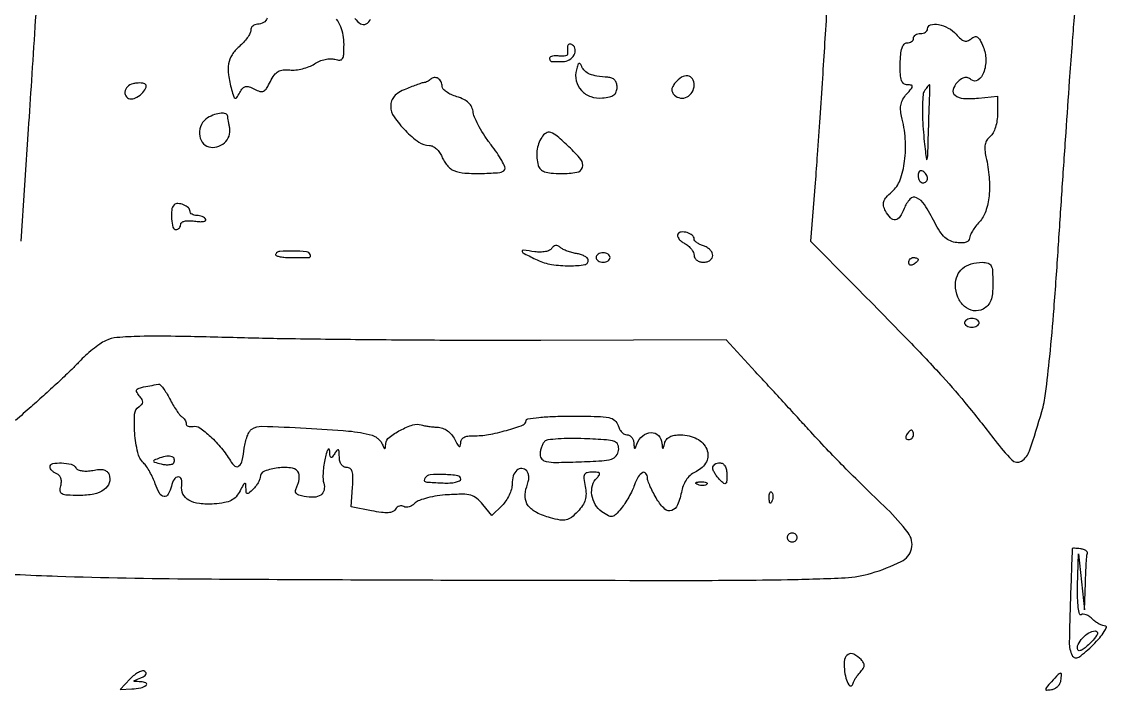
# Model space of a CAD drawing. Extents: x 0 to 5034, y 0 to 2560.
# Drawn here: x 1904 to 2138.8, y 463.6 to 607.5 of the extents above; entities that cross this region are included whole.
import ezdxf

# ---------------------------------------------------------------- set-up
doc = ezdxf.new("R2010")
doc.units = 0

msp = doc.modelspace()

# ---------------------------------------------------------------- linework, layer by layer
for points in [[(1903.797366, 560.5), (1905.392489, 584.5, 0.00034), (1906.078709, 594.932089, 0.000254), (1906.822209, 606.44375, 0.000256), (1907.512122, 617.297806, 0.000583), (1908.01966, 625.5, -0.000803), (1908.486681, 632.99374, -0.000555), (1909.038183, 641.471875, -0.00056), (1909.586415, 649.619097, -0.00115), (1910.037712, 656, 0.001889), (1910.460966, 662.112805, 0.00114), (1910.918687, 669.360259, 0.001142), (1911.340572, 676.562647, 0.002002), (1911.652174, 682.524287), (1912.280632, 695.548573), (1908.390316, 698.493778, -0.014487), (1906.756688, 699.806683, -0.011439), (1905.064853, 701.317166, -0.011604), (1903.557743, 702.792996, -0.027963)], [(2076.447722, 610.54207, 0.001351), (2075.963705, 603, -0.000922), (2075.481617, 595.385792, -0.000683), (2074.92156, 586.96875, -0.00069), (2074.370859, 579.021845, -0.001555), (2073.926383, 573), (2072.964654, 560.5), (2081.872005, 551.5, -0.002048), (2094.104292, 539.038803, -0.008825), (2101.216916, 531.4707, -0.012921), (2106.658622, 525.151079, -0.008981), (2112.487177, 517.75, 0.032635), (2116.066471, 513.622413, 0.350622), (2118.118971, 513.381756, 0.173956), (2119.868651, 515.596637, 0.009991), (2122.506347, 524, 0.04014), (2123.302205, 527.848362, 0.005897), (2124.191747, 535.764636, 0.005831), (2125.108125, 546.098666, 0.00304), (2126.021819, 559, -0.000526), (2126.829778, 571.284345, -0.000497), (2127.678684, 583.8, -0.000494), (2128.452267, 594.879867, -0.001741), (2128.981369, 602, 0.000861), (2129.419201, 607.754919, 0.000713), (2129.866116, 613.884375, 0.00072)], [(1956.495824, 608.321864, -0.192443), (1955.763559, 607.364374, -0.135232), (1954.440983, 607, 0.090411), (1953.89085, 606.899704, 0.095493), (1953.423289, 606.612349, 0.099687), (1953.110442, 606.183809, 0.108391), (1953, 605.680335, -0.123354), (1952.836802, 605.028901, -0.032564), (1952.265625, 604.109792, -0.031006), (1951.456866, 603.116062, -0.027499), (1950.5, 602.186949, 0.072604), (1949.00884, 600.452592, 0.098549), (1948.266403, 598.531161, 0.079164), (1948.232547, 596.157761, 0.032537), (1948.901592, 593, 0.009149), (1949.362326, 591.467994, 0.232108), (1949.656818, 591.162199, 0.348042), (1949.992651, 591.274153, 0.016375), (1950.655272, 592.363663, -0.047257), (1951.292972, 593.279751, -0.160175), (1951.905686, 593.655906, -0.14543), (1952.660268, 593.613683, -0.036683), (1953.796514, 593.108903, 0.047385), (1954.983618, 592.611617, 0.188813), (1955.756455, 592.666762, 0.144528), (1956.411825, 593.255076, 0.024422), (1957.232423, 594.74524, -0.040148), (1958.042349, 596.112533, -0.105968), (1958.874706, 596.87962, -0.112359), (1959.916867, 597.21309, -0.048385), (1961.384297, 597.197254, 0.054052), (1962.637288, 597.197896, 0.03363), (1964.085713, 597.455104, 0.033496), (1965.497425, 597.907231, 0.050825), (1966.64061, 598.500174, -0.046936), (1967.734179, 599.078194, -0.043117), (1968.947638, 599.461888, -0.045712), (1970.111042, 599.61246, -0.086384), (1971.045583, 599.485532, 0.073308), (1972.092545, 599.315523, 0.266121), (1972.660476, 599.629898, 0.124325), (1972.934215, 600.522179, 0.013619), (1972.984027, 602.682612, 0.042404), (1972.807042, 604.667286, 0.055758), (1972.296017, 606.410911, 0.051579), (1971.375235, 608.098138, 0.029952)], [(1975.32433, 608.25, 0.118209), (1976.500621, 607.109984, 0.249694), (1977.733213, 607.05444, 0.199597), (1978.675851, 608.102624, 0.084806)], [(1557.115, 263.193366, 0.000016), (1618.338811, 262.493314, 0.000014), (1679.769463, 261.794626, 0.006046)], [(2033.325134, 261.316347, -0.000063), (2297.5, 260.550923, -0.001268)], [(1893.37333, 489.63424, 0.009236), (1911.569823, 488.708257, 0.006397), (1941.069442, 488.130669, 0.001089), (1997.264956, 487.871972, 0.000472), (2046.501866, 487.799044, 0.004276), (2068.003913, 487.971386, 0.007776), (2080.377516, 488.368967, 0.061945), (2086, 489.342238, 0.03897), (2092.368397, 491.83458, 0.225123), (2094.572365, 494.576833, 0.224868), (2093.844609, 498.020917, 0.038886), (2089.288299, 503.129142, -0.002439), (2084.15593, 508.101736, -0.004566), (2080.060768, 512.182173, -0.005111), (2076.366472, 516.008491, -0.004204), (2072.5, 520.165401, 0.000427), (2070.134843, 522.747053, 0.000208), (2067.111436, 526.038802, 0.000206), (2063.962831, 529.46116, 0.000299), (2061.177228, 532.482825), (2054.854456, 539.3332), (2015.177228, 539.217754, -0.001657), (1998.124786, 539.224634, -0.001311), (1979.688705, 539.341506, -0.001325), (1962.582716, 539.540162, -0.003306), (1950.082192, 539.801154, 0.002211), (1936.851385, 540.106391, 0.0103), (1929.219701, 540.091476, 0.015264), (1924.346289, 539.83256, 0.092353), (1921.916262, 539.165813, 0.037833), (1920.656617, 538.431817, 0.017086), (1919.119523, 537.293586, 0.016803), (1917.571176, 535.975687, 0.022025), (1916.254517, 534.665813, -0.014641), (1914.654698, 533.026541, -0.00394), (1912.020313, 530.520583, -0.003987), (1908.981987, 527.72077, -0.004118), (1905.931676, 525, 0.003363), (1902.621814, 522.056682, 0.002106)], [(2111, 364.633276, 0.000042), (2015.158689, 365.123298, 0.000766)]]:
    msp.add_lwpolyline(points, format="xyb")
for points in [[(2104.117291, 604.864763, 0.028898), (2105.110719, 603.844821, 0.111946), (2105.872915, 603.410617, 0.164108), (2106.58041, 603.432171, 0.084437), (2107.356559, 603.880954, -0.089683), (2108.105583, 604.303709, -0.234077), (2108.70259, 604.228738, -0.127086), (2109.256604, 603.613618, -0.021919), (2109.925312, 602.180312, -0.094509), (2110.496709, 599.421651, -0.090834), (2110.026536, 596.604804, -0.157398), (2108.815066, 595.039953, -0.334859), (2107.370925, 595.107123, 0.080905), (2106.657282, 595.526472, 0.140809), (2105.978503, 595.587747, 0.110467), (2105.255915, 595.273866, 0.038911), (2104.392165, 594.535022, 0.129358), (2103.484282, 592.978785, 0.309558), (2103.895951, 591.775269, 0.146681), (2105.73595, 591.1046, 0.038349), (2108.913303, 591.163123), (2113, 591.552852), (2113, 587.898871, -0.036508), (2112.887325, 586.357765, -0.040724), (2112.551537, 584.906461, -0.044935), (2112.04484, 583.703257, -0.097729), (2111.414844, 582.929327, 0.078717), (2110.722742, 582.141748, 0.091013), (2110.350509, 581.216053, 0.073045), (2110.286808, 580.058376, 0.033199), (2110.524863, 578.556882, -0.03438), (2111.206124, 574.193397, -0.046654), (2111.177848, 570.208057, -0.054552), (2110.47701, 566.909118, -0.109399), (2109.122884, 564.630804, 0.025141), (2108.31035, 563.673766, 0.027485), (2107.623597, 562.66712, 0.028414), (2107.137643, 561.749264, 0.107944), (2107, 561.119126, -0.193233), (2106.803089, 560.628635, -0.119218), (2106.272447, 560.28854, -0.076569), (2105.418042, 560.133237, -0.035837), (2104.292049, 560.183578, -0.074359), (2102.903389, 560.560088, -0.081278), (2101.732281, 561.319704, -0.063387), (2100.657175, 562.579204, -0.026995), (2099.542049, 564.5, 0.023224), (2097.351142, 568.340186, 0.144987), (2095.665132, 569.81276, 0.326225), (2094.244543, 569.523726, 0.094297), (2093, 567.5, -0.053201), (2092.101975, 565.730467, -0.220002), (2091.112494, 565.107677, -0.243489), (2090.072815, 565.486038, -0.063258), (2089.008758, 566.983636, -0.063387), (2088.58446, 568.094699, -0.140926), (2088.621993, 568.991672, -0.106253), (2089.154868, 569.893809, -0.027468), (2090.373574, 571.077023, 0.12782), (2092.114975, 573.617867, 0.054702), (2093.089905, 577.649259, 0.049019), (2093.233461, 582.428967, 0.045105), (2092.459342, 587.285041, -0.044339), (2092.23349, 588.688021, -0.073389), (2092.32382, 589.881789, -0.07638), (2092.749729, 590.965378, -0.052196), (2093.531712, 592.035041, 0.009267), (2094.550085, 593.203132, 0.155578), (2094.742633, 593.671803, 0.391012), (2094.53918, 593.931616, 0.04027), (2093.691486, 594, -0.161465), (2092.917184, 594.256738, -0.151926), (2092.426584, 594.931141, -0.071741), (2092.187101, 596.216978, -0.015244), (2092.163321, 598.5, -0.018421), (2092.279849, 600.545451, -0.055228), (2092.563159, 601.914287, -0.097753), (2093.010181, 602.714732, -0.220102), (2093.626823, 603, 0.071145), (2094.151597, 603.07505, 0.086547), (2094.596629, 603.29375, 0.100304), (2094.894155, 603.61866, 0.136206), (2095, 604, -0.148195), (2095.115568, 604.381354, -0.098894), (2095.440625, 604.70625, -0.082425), (2095.926543, 604.925306, -0.064853), (2096.5, 605, 0.064853), (2097.073457, 605.074694, 0.082425), (2097.559375, 605.29375, 0.098894), (2097.884432, 605.618646, 0.148195), (2098, 606, -0.338718), (2098.659078, 606.86128, -0.112453), (2100.352436, 606.929856, -0.077502), (2102.463608, 606.187364, -0.091118)], [(2020.881579, 602.309017, 0.024983), (2020.846281, 601.940102, 0.014774), (2020.839254, 601.497767, 0.014764), (2020.858398, 601.054721, 0.024461), (2020.903786, 600.68338, -0.265874), (2020.799882, 600.398016, -0.109438), (2020.422431, 600.199649, -0.068552), (2019.815288, 600.120905, -0.037745), (2019.067655, 600.18338, 0.035668), (2018.307069, 600.250114, 0.056893), (2017.658218, 600.18668, 0.078232), (2017.208554, 600.013687, 0.251847), (2017.045448, 599.75, 0.065079), (2017.065395, 599.463257, 0.086576), (2017.160225, 599.220312, 0.105889), (2017.31298, 599.058256, 0.152144), (2017.5, 599), (2018.409197, 599), (2019.893011, 599, 0.135963), (2021.254887, 599.377306, 0.125892), (2022.275927, 600.409863, 0.161457), (2022.532144, 601.616863, 0.230518), (2021.956326, 602.526992, 0.068172), (2021.581716, 602.693134, 0.120936), (2021.246135, 602.706767, 0.160372), (2021.003782, 602.568604, 0.148395)], [(2022.778541, 597.261141, 0.121974), (2022.747488, 594.877949, 0.128893), (2023.839554, 592.81113, 0.124071), (2025.845904, 591.492471, 0.108257), (2028.346064, 591.193806, 0.03149), (2029.88335, 591.44148, 0.102525), (2030.817484, 591.866542, 0.145475), (2031.322799, 592.530556, 0.090642), (2031.5, 593.5, 0.07638), (2031.367796, 594.360391, 0.112583), (2030.983451, 595.017644, 0.112428), (2030.351687, 595.443863, 0.076019), (2029.5, 595.632391, -0.021189), (2027.171493, 595.885962, -0.060611), (2025.605569, 596.322579, -0.090615), (2024.570571, 596.991439, -0.108875), (2023.918004, 597.946448, 0.049626), (2023.610815, 598.534045, 0.402717), (2023.341474, 598.59547, 0.178426), (2023.078148, 598.267287, 0.01682)], [(1927.75, 594.25074, 0.144558), (1926.583464, 593.597587, 0.166302), (1926.037986, 592.449849, 0.220199), (1926.37359, 591.435109, 0.207376), (1927.377555, 591, 0.138547), (1928.62598, 591.352701, 0.071543), (1929.883749, 592.398258, 0.095713), (1930.570483, 593.534646, 0.378158), (1930.298558, 594.235036, 0.088378), (1929.872679, 594.367286, 0.029667), (1929.220514, 594.41005, 0.028446), (1928.478588, 594.372391, 0.028933)], [(1991.556147, 595.222814, -0.039973), (1991.230375, 594.945345, -0.034859), (1990.849826, 594.708928, -0.036451), (1990.473704, 594.543956, -0.080956), (1990.166667, 594.488429, 0.073463), (1989.750765, 594.419596, 0.006526), (1988.741146, 594.080831, 0.008409), (1987.543364, 593.638708, 0.006458), (1986.25, 593.117109, 0.034843), (1984.733602, 592.354612, 0.07837), (1983.745035, 591.535398, 0.098459), (1983.191988, 590.583004, 0.082641), (1983, 589.429365, 0.152776), (1983.716423, 587.139405, 0.042526), (1986.142089, 584.20886, 0.042438), (1989.022665, 581.735153, 0.156797), (1991.274751, 581.004627, -0.115485), (1992.020235, 580.828063, -0.065703), (1992.792146, 580.307047, -0.060123), (1993.472278, 579.54052, -0.060656), (1993.948147, 578.636385, 0.046223), (1994.41445, 577.684952, 0.039463), (1995.069967, 576.780143, 0.041291), (1995.804752, 576.04974, 0.08356), (1996.505183, 575.636385, 0.074875), (1998.892841, 575.110133, 0.022135), (2002.646096, 575.023034, 0.015476), (2006.357366, 575.216238, 0.237907), (2007.417334, 575.866244, 0.248519), (2007.454672, 576.427686, 0.020637), (2006.781541, 577.779412, 0.023741), (2005.784779, 579.402368, 0.015906), (2004.501136, 581.162727, -0.019531), (2003.153735, 583.038932, -0.019603), (2001.958609, 585.012303, -0.019861), (2001.054872, 586.810862, -0.070475), (2000.692605, 588.046482, 0.073176), (2000.34053, 589.223864, 0.091565), (1999.679802, 590.150779, 0.078657), (1998.645358, 590.876704, 0.040419), (1997.167821, 591.456797, -0.033493), (1995.955083, 591.913668, -0.044491), (1994.930547, 592.495076, -0.051652), (1994.215561, 593.107521, -0.192134), (1994, 593.64778, 0.112328), (1993.770373, 594.657009, 0.138594), (1993.134489, 595.377834, 0.168223), (1992.311904, 595.578406, 0.17455)], [(2043.964826, 594.457618, 0.044577), (2043.427231, 593.677906, 0.111109), (2043.228248, 593.018864, 0.134644), (2043.347276, 592.418628, 0.080664), (2043.775164, 591.824836, 0.160906), (2045.050983, 591.182658, 0.155437), (2046.478616, 591.414752, 0.143498), (2047.589471, 592.459246, 0.133567), (2048, 593.968615, 0.13713), (2047.624881, 595.310647, 0.230212), (2046.661659, 595.932314, 0.170456), (2045.318183, 595.636019, 0.081011)], [(2097.372445, 592.75, 0.129673), (2097.060391, 591.898948, 0.014328), (2096.924721, 589.810938, 0.016707), (2096.917563, 587.272072, 0.012786), (2097.073413, 584.5, 0.003516), (2097.309312, 581.849422, 0.006526), (2097.543861, 579.703125, 0.003578), (2097.762914, 578.015222, 0.754711), (2097.86972, 578, 0.096709), (2098.049814, 578.781379, 0.000575), (2098.291393, 586.198491, 0.000221), (2098.528125, 593.840481, 0.424195), (2098.372445, 594.000438, 0.222093), (2098.296402, 593.96459, 0.004653), (2098.026078, 593.632941, 0.009907), (2097.716051, 593.229122, 0.006398)], [(1943.75, 586.919901, 0.146754), (1942.434273, 585.513091, 0.12656), (1942.013532, 583.526896, 0.137715), (1942.610314, 581.706207, 0.18315), (1944.017591, 580.705651, 0.13016), (1945.76082, 580.711033, 0.118391), (1947.344488, 581.571344, 0.120399), (1948.346528, 583.042868, 0.1376), (1948.49021, 584.735128, -0.003242), (1948.355512, 585.465821, -0.003193), (1948.229596, 586.201881, -0.003138), (1948.12744, 586.848186, -0.012207), (1948.076511, 587.25, 0.286977), (1947.653901, 587.793857, 0.107262), (1946.654359, 587.932227, 0.068996), (1945.257434, 587.62875, 0.043958)], [(2015.337137, 582.75, 0.055572), (2014.675363, 581.370758, 0.053574), (2014.323352, 579.862527, 0.052957), (2014.297637, 578.297356, 0.051842), (2014.600006, 576.75, 0.125289), (2015.102704, 575.922389, 0.108323), (2015.965969, 575.38133, 0.066184), (2017.341534, 575.085431, 0.019929), (2019.484054, 575, 0.040243), (2022.891372, 575.274683, 0.287841), (2024.077168, 576.317676, 0.248406), (2023.742082, 577.986962, 0.032412), (2021.186947, 580.730477, 0.012581), (2018.665853, 582.991077, 0.093621), (2017.274314, 583.786188, 0.225586), (2016.263388, 583.673177, 0.114833)], [(2096, 574.559017, 0.062283), (2096.074545, 573.962904, 0.080552), (2096.29375, 573.457961, 0.097988), (2096.618621, 573.120018, 0.153634), (2097, 573, 0.092995), (2097.381732, 573.071618, 0.096318), (2097.70625, 573.276414, 0.099231), (2097.923444, 573.581949, 0.105429), (2098, 573.940983, 0.089642), (2097.926698, 574.346558, 0.053229), (2097.70625, 574.7871, 0.051032), (2097.382515, 575.193797, 0.06081), (2097, 575.5, 0.139169), (2096.620352, 575.607943, 0.191142), (2096.29375, 575.478525, 0.138808), (2096.073267, 575.110654, 0.066118)], [(1936.597766, 568.264432, 0.168169), (1936.064633, 567.166871, 0.048842), (1936.023894, 565.25898, 0.049961), (1936.336595, 563.501638, 0.335518), (1937, 563, 0.110572), (1937.381492, 563.085409, 0.099969), (1937.70625, 563.32709, 0.094861), (1937.924078, 563.688356, 0.088589), (1938, 564.113499, -0.242692), (1938.214722, 564.52982, -0.098157), (1938.814579, 564.799682, -0.062585), (1939.750931, 564.895576, -0.030704), (1940.947187, 564.794443, 0.023425), (1942.044003, 564.685627, 0.052318), (1942.879941, 564.729549, 0.110488), (1943.329945, 564.907784, 0.401493), (1943.38817, 565.180944, 0.103478), (1943.089935, 565.494855, 0.051698), (1942.607375, 565.759402, 0.048187), (1942.02973, 565.939272, 0.051437), (1941.440983, 566, -0.060079), (1940.889926, 566.066453, -0.078855), (1940.423289, 566.262322, -0.097032), (1940.110813, 566.552406, -0.15858), (1940, 566.893011, 0.218907), (1939.6448, 567.665438, 0.081579), (1938.599301, 568.300655, 0.081237), (1937.401339, 568.569868, 0.214275)], [(2044.504017, 562.006499, 0.210497), (2044.44424, 561.578095, 0.089968), (2044.704221, 561.047705, 0.066746), (2045.236641, 560.496979, 0.044431), (2045.971992, 560.01499, -0.051327), (2046.74771, 559.491142, -0.050653), (2047.404273, 558.818166, -0.055189), (2047.853089, 558.104781, -0.113307), (2048, 557.464816, 0.135454), (2048.154156, 556.906222, 0.100362), (2048.5875, 556.43029, 0.086803), (2049.235698, 556.109969, 0.071572), (2050, 556, 0.069923), (2050.764376, 556.107421, 0.085796), (2051.4125, 556.42083, 0.100111), (2051.845831, 556.886303, 0.138398), (2052, 557.432612, 0.122947), (2051.851427, 558.027698, 0.069989), (2051.4125, 558.63086, 0.063046), (2050.764714, 559.150468, 0.06077), (2050, 559.5, -0.035156), (2049.234423, 559.803665, -0.045735), (2048.5875, 560.190837, -0.053153), (2048.13757, 560.599124, -0.183953), (2048, 560.960399, 0.231196), (2047.607713, 561.763435, 0.093075), (2046.49379, 562.338217, 0.093857), (2045.254513, 562.467048, 0.237743)], [(2017.470606, 558.95244, -0.152927), (2016.996999, 558.542289, -0.05299), (2016.124506, 558.268246, -0.046652), (2015.036465, 558.153341, -0.039448), (2013.881578, 558.230688, 0.00713), (2011.403934, 558.558312, 0.538484), (2011.185828, 558.299415, 0.209123), (2011.56071, 557.854459, 0.003824), (2014.399698, 556.480572, 0.070375), (2017.469566, 555.522378, 0.040976), (2021.32283, 555.212985, 0.041377), (2024.601895, 555.490696, 0.426028), (2025.289611, 556.5, 0.164307), (2025.048628, 556.908413, 0.054601), (2024.46845, 557.307834, 0.047421), (2023.681347, 557.63975, 0.038617), (2022.789611, 557.845818, -0.028736), (2021.827864, 558.048156, -0.023784), (2020.831538, 558.36992, -0.024432), (2019.944663, 558.75411, -0.057451), (2019.339028, 559.144376, 0.067897), (2018.79612, 559.478443, 0.13033), (2018.294686, 559.557734, 0.142282), (2017.849601, 559.377358, 0.087603)], [(1958.344719, 557.75, 0.434089), (1958.423151, 557.462422, 0.062029), (1959.063361, 557.220312, 0.039501), (1960.107715, 557.053179, 0.019935), (1961.440983, 557), (1964.101414, 557), (1965.5, 557, 0.151684), (1965.669835, 557.052736, 0.152138), (1965.779688, 557.192341, 0.115277), (1965.808521, 557.404326, 0.067696), (1965.75, 557.654779, 0.286006), (1964.978673, 558.239847, 0.019737), (1962.125934, 558.389256, 0.020582), (1959.268414, 558.308364, 0.241674)], [(2027, 557, 0.148195), (2027.115568, 556.618646, 0.098894), (2027.440625, 556.29375, 0.082425), (2027.926543, 556.074694, 0.064853), (2028.5, 556, 0.064853), (2029.073457, 556.074694, 0.082425), (2029.559375, 556.29375, 0.098894), (2029.884432, 556.618646, 0.148195), (2030, 557, 0.148195), (2029.884432, 557.381354, 0.098894), (2029.559375, 557.70625, 0.082425), (2029.073457, 557.925306, 0.064853), (2028.5, 558, 0.064853), (2027.926543, 557.925306, 0.082425), (2027.440625, 557.70625, 0.098894), (2027.115568, 557.381354, 0.148195)], [(2096, 556.559017, -0.151918), (2095.934461, 556.34829, -0.038439), (2095.70625, 556.066025, -0.035638), (2095.382774, 555.768994, -0.029505), (2095, 555.5, -0.082592), (2094.6179, 555.343488, -0.161196), (2094.29375, 555.3746, -0.182303), (2094.078288, 555.586039, -0.108972), (2094, 555.940983, -0.093332), (2094.076123, 556.345238, -0.09642), (2094.29375, 556.688914, -0.099167), (2094.618444, 556.918938, -0.105053), (2095, 557, -0.042167), (2095.382849, 556.967655, -0.061769), (2095.70625, 556.870461, -0.081139), (2095.92554, 556.727648, -0.210953)], [(2112, 551.535184, -0.021049), (2111.903413, 549.241926, -0.068391), (2111.570929, 547.760347, -0.099283), (2110.936868, 546.738227, -0.081742), (2109.916813, 545.95548, -0.162146), (2107.883634, 545.606674, -0.142098), (2105.920583, 546.516245, -0.118782), (2104.50086, 548.512754, -0.095711), (2104, 551.105297, -0.097176), (2104.394666, 553.116801, -0.120874), (2105.511164, 554.654337, -0.107494), (2107.329328, 555.619413, -0.065167), (2109.75, 555.969591, -0.075956), (2110.969245, 555.800126, -0.20571), (2111.625718, 555.25223, -0.104533), (2111.931928, 554.106862, -0.013233)], [(2109, 543, -0.148195), (2108.884432, 542.618646, -0.098894), (2108.559375, 542.29375, -0.082425), (2108.073457, 542.074694, -0.064853), (2107.5, 542, -0.064853), (2106.926543, 542.074694, -0.082425), (2106.440625, 542.29375, -0.098894), (2106.115568, 542.618646, -0.148195), (2106, 543, -0.148195), (2106.115568, 543.381354, -0.098894), (2106.440625, 543.70625, -0.082425), (2106.926543, 543.925306, -0.064853), (2107.5, 544, -0.064853), (2108.073457, 543.925306, -0.082425), (2108.559375, 543.70625, -0.098894), (2108.884432, 543.381354, -0.148195)], [(1935.613852, 526.75, 0.014048), (1936.320764, 525.460889, 0.016212), (1937.06776, 524.27497, 0.015407), (1937.759355, 523.317082, 0.085336), (1938.224943, 522.888197, -0.060071), (1938.585281, 522.588287, -0.050939), (1938.887143, 522.195203, -0.053277), (1939.089297, 521.773091, -0.090876), (1939.150987, 521.388197, 0.186966), (1939.26425, 521.07533, 0.12226), (1939.582393, 520.852745, 0.087931), (1940.06856, 520.758358, 0.054977), (1940.647453, 520.812639, -0.208875), (1942.069965, 520.511683, -0.031606), (1944.378212, 518.631647, -0.033995), (1946.74444, 516.122679, -0.038959), (1948.632716, 513.42261, 0.093303), (1949.624871, 512.287904, 0.366479), (1950.484217, 512.319114, 0.153918), (1951.181374, 513.518587, 0.026293), (1951.629413, 516.152615, -0.031947), (1951.865417, 517.451154, -0.034105), (1952.261591, 518.680144, -0.036333), (1952.747119, 519.678483, -0.114861), (1953.252917, 520.217073, -0.156277), (1955.406108, 520.831618, -0.004686), (1964.859771, 520.440034, -0.009132), (1973.939758, 519.812206, -0.044718), (1979, 518.908768, -0.068789), (1979.624122, 518.642379, -0.044642), (1980.259041, 518.179451, -0.044252), (1980.809208, 517.604214, -0.062384), (1981.179715, 517, 0.007968), (1981.579843, 516.153154, 0.332327), (1981.749015, 516.066842, 0.343882), (1981.874612, 516.204823, 0.008223), (1981.929715, 517.12868, -0.224593), (1982.626042, 518.450084, -0.039763), (1985.056148, 519.988836, -0.040957), (1987.749196, 521.137369, -0.167699), (1989.5, 521.118023, 0.040244), (1990.044563, 520.971459, 0.010719), (1990.93227, 520.827265, 0.010797), (1991.951977, 520.706381, 0.010938), (1992.971557, 520.630253, -0.072202), (1994.090492, 520.407151, -0.068245), (1995.123516, 519.872966, -0.065302), (1996.012174, 519.055104, -0.057167), (1996.706815, 518, 0.012994), (1997.299228, 516.899984, 0.121142), (1997.668159, 516.51268, 0.498632), (1997.89746, 516.598081, 0.070217), (1997.985258, 517.183117, -0.113562), (1998.165279, 517.935296, -0.145684), (1998.648239, 518.453301, -0.101368), (1999.489281, 518.740455, -0.037146), (2000.75, 518.806972, 0.049581), (2003.924058, 519.053563, 0.025782), (2007.797174, 519.952942, 0.017485), (2011.349755, 521.109317, 0.315137), (2012, 522.038544, -0.373199), (2012.341984, 522.432908, -0.010537), (2014.744555, 522.724945, -0.016127), (2017.819293, 522.93322, -0.008846), (2021.59362, 523, -0.004688), (2027.314201, 522.946359, -0.044135), (2029.75523, 522.684253, -0.124609), (2031.018374, 522.08477, -0.157267), (2031.710251, 521, 0.060903), (2032.013407, 520.235306, 0.065681), (2032.485993, 519.5875, 0.073972), (2033.048695, 519.149263, 0.129214), (2033.616631, 519, -0.123734), (2034.150451, 518.865842, -0.095863), (2034.616826, 518.485937, -0.086333), (2034.944573, 517.918581, -0.07678), (2035.078947, 517.25, 0.007783), (2035.135587, 516.317253, 0.289553), (2035.256944, 516.154225, 0.403256), (2035.413657, 516.220374, 0.010258), (2035.728891, 517, -0.124971), (2036.985088, 518.788258, -0.172486), (2038.800436, 519.488506, -0.213487), (2040.374554, 518.833867, -0.173081), (2041.116001, 517.143011, 0.004701), (2041.193078, 516.180253, 0.44238), (2041.292828, 516.104656, 0.286644), (2041.410431, 516.212645, 0.003515), (2041.689326, 517.25, -0.110618), (2042.083573, 518.014825, -0.101777), (2042.776849, 518.56594, -0.078322), (2043.793171, 518.894265, -0.039056), (2045.144753, 519, -0.119361), (2048.599893, 518.16326, -0.175043), (2050.708654, 515.895236, -0.221831), (2050.617325, 513.22116, -0.169737), (2048.477211, 511.17157, 0.064654), (2047.381987, 510.490012, 0.059795), (2046.464201, 509.535078, 0.058012), (2045.77583, 508.360818, 0.054286), (2045.356696, 507.033482, -0.044042), (2044.460144, 503.978107, -0.217966), (2043.203221, 502.763867, -0.282319), (2041.717868, 503.082646, -0.065487), (2040.043456, 505.160519, -0.015078), (2039.263756, 506.530714, -0.017246), (2038.604447, 507.886215, -0.01658), (2038.126485, 509.065527, -0.087449), (2038.003738, 509.75, 0.157396), (2037.680471, 510.741329, 0.375984), (2036.982901, 510.900309, 0.136874), (2036.032307, 509.983616, 0.048189), (2035.226318, 508.25, -0.027645), (2034.719516, 507.031517, -0.016418), (2033.98992, 505.637825, -0.016406), (2033.1685, 504.291752, -0.02707), (2032.378493, 503.219192, -0.022022), (2031.193289, 501.90281, -0.158143), (2030.444807, 501.513081, -0.170314), (2029.639124, 501.652222, -0.026517), (2028.25, 502.525896, -0.103901), (2026.81032, 504.073488, -0.10005), (2026.090541, 506.09033, -0.105299), (2026.22717, 508.14286, -0.127968), (2027.2, 509.8, 0.043006), (2027.708764, 510.404713, 0.335778), (2027.696875, 510.75, 0.204543), (2027.306015, 510.955957, 0.020363), (2026.225, 511, 0.052343), (2025.069467, 510.8787, 0.22527), (2024.534641, 510.470158, 0.148965), (2024.388546, 509.665366, 0.020307), (2024.658656, 507.956721, -0.043403), (2024.835874, 506.361577, -0.078315), (2024.662656, 505.061097, -0.076609), (2024.093832, 503.857983, -0.039927), (2023.055374, 502.558943, -0.034161), (2021.69457, 501.295504, -0.113831), (2020.60525, 500.76482, -0.100764), (2019.318316, 500.731615, -0.023591), (2017.203541, 501.209468, -0.04756), (2014.247741, 502.337082, -0.116058), (2012.462313, 503.81241, -0.151309), (2011.791184, 505.657899, -0.103308), (2012.143555, 507.877579, 0.035699), (2012.469755, 508.962955, 0.056624), (2012.573747, 509.926966, 0.070482), (2012.457544, 510.715022, 0.125215), (2012.124293, 511.275707, 0.175109), (2011.061416, 511.774395, 0.210226), (2010.022487, 511.427305, 0.136922), (2009.258534, 510.213643, 0.072539), (2009, 508.440983, -0.071033), (2008.844136, 507.349397, -0.038852), (2008.3653, 506.082339, -0.037796), (2007.666324, 504.845951, -0.048864), (2006.83932, 503.83932), (2004.67864, 501.67864), (2002.725781, 504.08932, 0.052443), (2001.439412, 505.375037, 0.103663), (2000.160411, 506.030797, 0.068991), (1998.394237, 506.260651, 0.013795), (1995.211247, 506.146214, 0.021507), (1992.979004, 505.907502, 0.024452), (1990.870475, 505.483515, 0.024673), (1989.136133, 504.953349, 0.110293), (1988.244166, 504.387023, -0.056028), (1987.629989, 503.896971, -0.064124), (1986.948688, 503.581664, -0.074123), (1986.30647, 503.479736, -0.141687), (1985.807577, 503.618924, 0.117002), (1985.356578, 503.768696, 0.100547), (1984.858867, 503.712347, 0.092904), (1984.390609, 503.45749, 0.083572), (1984.02597, 503.04202, -0.158631), (1983.422728, 502.531248, -0.08118), (1982.445861, 502.306703, -0.049634), (1980.998775, 502.35774, -0.016163), (1978.887773, 502.713075), (1974.5, 503.59834), (1974.817481, 507.79917, 0.015665), (1974.911608, 509.932001, 0.075642), (1974.744868, 511.130638, 0.163349), (1974.303016, 511.758737, 0.159816), (1973.567481, 512, -0.124483), (1972.92739, 512.161869, -0.116109), (1972.421706, 512.611298, -0.094284), (1972.09778, 513.326959, -0.057618), (1971.984687, 514.25, 0.011293), (1971.949578, 515.444209, 0.220444), (1971.781653, 515.762149, 0.409657), (1971.520491, 515.728886, 0.023197), (1971, 515, -0.018292), (1970.456957, 514.223546, -0.352333), (1970.19038, 514.1565, -0.263234), (1970.004903, 514.41363, -0.012836), (1969.912951, 515.5, 0.129475), (1969.783334, 515.896052, 0.544144), (1969.580785, 515.896117, 0.07063), (1969.283046, 515.252721, 0.013321), (1968.942072, 514, 0.02422), (1968.656863, 512.522424, 0.022061), (1968.504753, 510.977389, 0.022664), (1968.492634, 509.584406, 0.063811), (1968.651445, 508.625154, -0.125353), (1968.713721, 507.14724, -0.193449), (1968.01194, 506.097907, -0.139694), (1966.5507, 505.611138, -0.058279), (1964.460036, 505.762889, -0.03366), (1963.29808, 506.067243, -0.152405), (1962.737112, 506.472789, -0.211122), (1962.606453, 507.040462, -0.07112), (1962.889554, 507.861859, 0.046239), (1963.178016, 508.58095, 0.038565), (1963.351278, 509.385984, 0.040166), (1963.393216, 510.15318, 0.07982), (1963.281539, 510.75, 0.27704), (1961.925514, 511.860062, 0.064365), (1958.854964, 511.911998, 0.066046), (1955.927919, 511.184704, 0.308064), (1955, 509.821583, -0.104986), (1954.899789, 509.349587, -0.032098), (1954.559375, 508.699822, -0.030558), (1954.074069, 508.002276, -0.029119), (1953.5, 507.357143, -0.012521), (1952.606639, 506.507438, -0.240591), (1952.247543, 506.410714, -0.329842), (1952.034262, 506.651699, -0.019799), (1951.985258, 507.678571, 0.034412), (1951.92297, 508.487076, 0.518934), (1951.709928, 508.594692, 0.146012), (1951.376844, 508.265458, 0.008707), (1950.711871, 507, -0.06256), (1949.867598, 505.742778, -0.096876), (1948.838795, 504.942136, -0.074472), (1947.386687, 504.461721, -0.02466), (1945.152708, 504.188891, -0.045629), (1942.009403, 504.248551, -0.101315), (1939.739957, 504.980806, -0.151211), (1938.483039, 506.312299, -0.154817), (1938.213077, 508.10764, 0.102364), (1938.149779, 509.480565, 0.356357), (1937.485643, 509.970982, 0.247075), (1936.599646, 509.448229, 0.080543), (1936, 508, -0.066789), (1935.331922, 506.252733, -0.313655), (1934.421891, 505.796933, -0.233832), (1933.435168, 506.476263, -0.046134), (1932.540538, 508.5, 0.026015), (1932.043605, 509.758551, 0.020779), (1931.383444, 511.059375, 0.02124), (1930.66951, 512.214344, 0.04872), (1930.016457, 513, -0.143081), (1928.779902, 515.228304, -0.03644), (1928.157849, 519.356997, -0.033693), (1928.119852, 523.428374, -0.244503), (1929.090044, 525.05565, 0.062462), (1929.6743, 525.526511, 0.190098), (1929.865564, 525.989198, 0.145751), (1929.710389, 526.543003, 0.032528), (1929.127324, 527.346584, -0.063733), (1928.531312, 528.285864, -0.381545), (1928.68394, 528.795738, -0.088138), (1929.60328, 529.157749, -0.003365), (1933.22432, 529.863818, -0.255317), (1933.596656, 529.742859, -0.025553), (1934.225027, 529.005309, -0.027137), (1934.923239, 527.985352, -0.018133)], [(2093.5, 519, 0.082592), (2093.343488, 518.6179, 0.161196), (2093.3746, 518.29375, 0.182303), (2093.586039, 518.078288, 0.108972), (2093.940983, 518, 0.093332), (2094.345238, 518.076123, 0.09642), (2094.688914, 518.29375, 0.099167), (2094.918938, 518.618444, 0.105053), (2095, 519, 0.042167), (2094.967655, 519.382849, 0.061769), (2094.870461, 519.70625, 0.081139), (2094.727648, 519.92554, 0.210953), (2094.559017, 520, 0.151918), (2094.34829, 519.934461, 0.038439), (2094.066025, 519.70625, 0.035638), (2093.768994, 519.382774, 0.029505)], [(2015.945472, 517.55, 0.076035), (2015.582818, 517.053896, 0.038211), (2015.277733, 516.338433, 0.036823), (2015.069671, 515.533919, 0.044895), (2015, 514.759558, 0.187637), (2015.37552, 513.79413, 0.162191), (2016.331202, 513.26295, 0.050165), (2018.37602, 513.087758, 0.005103), (2023.25, 513.209558, 0.005622), (2028.21478, 513.440264, 0.055589), (2030.271383, 513.790634, 0.155946), (2031.294187, 514.474287, 0.13346), (2031.808928, 515.668935, 0.129213), (2031.668712, 516.877297, 0.220607), (2030.94913, 517.566744, 0.06639), (2029.207849, 517.914596, 0.005283), (2024.5044, 518.168935, 0.012078), (2021.519141, 518.226566, 0.016836), (2018.849665, 518.123687, 0.013268), (2016.675017, 517.908298, 0.167164)], [(1933.553552, 514.042872, 0.007616), (1932.319944, 513.573491, 0.360495), (1932.200598, 513.355028, 0.282141), (1932.389625, 513.148828, 0.005764), (1933.802556, 512.761884, 0.038882), (1934.680907, 512.603816, 0.049274), (1935.505053, 512.602284, 0.057746), (1936.16219, 512.743704, 0.174202), (1936.515316, 513.024782, 0.204813), (1936.630174, 513.787139, 0.251405), (1936.147637, 514.308124, 0.11947), (1935.025364, 514.413112, 0.050997)], [(1915.562263, 511.899256, 0.160981), (1916.032183, 511.505053, 0.059048), (1916.880257, 511.278706, 0.049273), (1917.962787, 511.230621, 0.035845), (1919.159338, 511.381868, -0.031247), (1920.5373, 511.56892, -0.082185), (1921.527012, 511.478052, -0.119772), (1922.209278, 511.110656, -0.118554), (1922.649933, 510.469877, -0.171913), (1922.695796, 508.700249, -0.162852), (1921.621094, 507.24912, -0.104623), (1919.399357, 506.304587, -0.048412), (1916.260924, 506, -0.010609), (1913.625904, 506.055914, -0.109934), (1912.583981, 506.334674, -0.2636), (1912.194856, 506.93525, -0.078967), (1912.305746, 508.061172, 0.057833), (1912.430745, 508.946643, 0.088078), (1912.31422, 509.712456, 0.104671), (1911.966728, 510.298406, 0.115642), (1911.422377, 510.66816, -0.050889), (1910.878328, 510.943218, -0.055397), (1910.417823, 511.315966, -0.062491), (1910.103624, 511.725158, -0.133283), (1910, 512.106989, -0.356472), (1910.582733, 512.820485, -0.059673), (1912.477009, 512.975927, -0.054921), (1914.515148, 512.674018, -0.192432)], [(2055, 510.428571, -0.011727), (2054.964852, 508.930192, -0.229834), (2054.75, 508.535714, -0.34307), (2054.376683, 508.550927, -0.020927), (2053.5, 509.357143, -0.032161), (2052.925966, 510.010186, -0.032192), (2052.440625, 510.73125, -0.03396), (2052.10227, 511.413868, -0.098387), (2052, 511.928571, -0.138775), (2052.115627, 512.337148, -0.100075), (2052.440625, 512.685268, -0.085667), (2052.926711, 512.919674, -0.069717), (2053.5, 513, -0.142149), (2054.124838, 512.818697, -0.12005), (2054.604167, 512.321429, -0.087552), (2054.902949, 511.51151, -0.044719)], [(1990.345492, 509.75, 0.108684), (1990.163885, 509.23176, 0.371656), (1990.347602, 508.958043, 0.053624), (1991.091108, 508.837411, 0.001591), (1994.250598, 508.677666, 0.025158), (1995.687964, 508.681936, 0.040671), (1996.899282, 508.845939, 0.049717), (1997.756362, 509.12543, 0.297547), (1998.000598, 509.5, 0.374325), (1997.36391, 510.2304, 0.026215), (1994.434414, 510.480197, 0.027085), (1991.440112, 510.415776, 0.239834)], [(2050.729167, 508.395833, -0.126455), (2050.402231, 508.202593, -0.060344), (2049.916927, 508.123424, -0.05415), (2049.359369, 508.160852, -0.051402), (2048.8125, 508.316886, -0.054073), (2048.395823, 508.538436, -0.470617), (2048.37858, 508.720685, -0.168741), (2048.670344, 508.862007, -0.018894), (2049.416667, 508.921053, -0.028489), (2050.112848, 508.910055, -0.077125), (2050.592839, 508.799335, -0.208169), (2050.77538, 508.614691, -0.296942)], [(2064.683114, 504.8125, -0.054073), (2064.461564, 504.395823, -0.470617), (2064.279315, 504.37858, -0.168741), (2064.137993, 504.670344, -0.018894), (2064.078947, 505.416667, -0.028489), (2064.089945, 506.112848, -0.077125), (2064.200665, 506.592839, -0.208169), (2064.385309, 506.77538, -0.296942), (2064.604167, 506.729167, -0.126455), (2064.797407, 506.402231, -0.060344), (2064.876576, 505.916927, -0.05415), (2064.839148, 505.359369, -0.051402)], [(2070, 497, -0.099038), (2069.923658, 496.618362, -0.097945), (2069.70625, 496.29375, -0.097945), (2069.381638, 496.076342, -0.099038), (2069, 496, -0.099038), (2068.618362, 496.076342, -0.097945), (2068.29375, 496.29375, -0.097945), (2068.076342, 496.618362, -0.099038), (2068, 497, -0.099038), (2068.076342, 497.381638, -0.097945), (2068.29375, 497.70625, -0.097945), (2068.618362, 497.923658, -0.099038), (2069, 498, -0.099038), (2069.381638, 497.923658, -0.097945), (2069.70625, 497.70625, -0.097945), (2069.923658, 497.381638, -0.099038)], [(2129, 494.57619, -0.008933), (2128.996484, 494.379405, -0.000019), (2128.887817, 491.342548, -0.000131), (2128.764508, 487.925099, -0.000081), (2128.618101, 483.914674, 0.005595), (2128.377067, 474.450936, 0.117732), (2128.988819, 471.716657, 0.462641), (2130.409172, 471.354482, 0.045115), (2133.475011, 473.974409, 0.015261), (2134.895295, 475.520615, 0.032298), (2135.87685, 476.817482, 0.054584), (2136.333339, 477.706768, 0.525701), (2136.131519, 478, -0.088034), (2135.536271, 478.105623, -0.036413), (2134.788166, 478.443325, -0.034593), (2134.019503, 478.931662, -0.037583), (2133.347952, 479.509191, 0.046485), (2132.702537, 480.044588, 0.057548), (2132.012017, 480.408146, 0.068447), (2131.381589, 480.557735, 0.163911), (2130.91938, 480.450174, -0.509741), (2130.557585, 480.598573, -0.02974), (2130.308368, 481.973851, -0.024646), (2130.163515, 484.024468, -0.011481), (2130.168108, 486.690983), (2130.336215, 493.5), (2131, 487.5), (2131.663785, 481.5), (2131.831892, 487.25, -0.003726), (2131.914474, 489.500453, -0.005265), (2132.024056, 491.503247, -0.003128), (2132.144439, 493.185353, -0.071893), (2132.25, 493.654671, 0.259892), (2132.210997, 493.924123, 0.093387), (2131.9125, 494.19248, 0.06305), (2131.402477, 494.420312, 0.03713), (2130.75, 494.566187, 0.012982), (2130.07895, 494.646942, 0.022025), (2129.514062, 494.675074, 0.01824), (2129.079962, 494.661717, 0.394655)], [(2132.944136, 474.440535, -0.025747), (2131.997087, 473.531127, -0.051053), (2131.145616, 472.933955, -0.087344), (2130.515016, 472.714174, -0.36791), (2130.198035, 472.905894, -0.198021), (2130.277637, 474.053815, -0.070825), (2131.22482, 475.433472, -0.068081), (2132.585465, 476.560578, -0.133063), (2133.924314, 476.961963, -0.229188), (2134.337326, 476.77559, -0.273281), (2134.405543, 476.360202, -0.079156), (2133.960221, 475.597967, -0.016867)], [(2080.182653, 468.742717, 0.041078), (2080.527311, 466.84036, 0.075546), (2081.156298, 465.401635, 0.365906), (2081.690093, 465.232823, 0.276978), (2082.071259, 465.75, -0.097733), (2082.186767, 466.137672, -0.021655), (2082.537268, 466.739011, -0.021714), (2083.010684, 467.409984, -0.019425), (2083.557606, 468.063654, 0.038772), (2084.199086, 468.893512, 0.125037), (2084.42449, 469.547797, 0.151645), (2084.290232, 470.153845, 0.066697), (2083.786346, 470.813654, 0.077069), (2082.225702, 471.955286, 0.25516), (2080.996011, 471.928317, 0.226223), (2080.248029, 470.844914, 0.064193)], [(1927.176153, 466.687506), (1925.061586, 464.436653), (1927.52356, 464.544427, 0.038256), (1929.438545, 464.775767, 0.12101), (1930.600299, 465.319219, 0.558566), (1930.538407, 465.806295, 0.097548), (1929.416667, 466.070285, -0.00302), (1928.110902, 466.126067, -0.405965), (1928.012118, 466.231937, -0.300478), (1928.108567, 466.371629, -0.00237), (1929.433624, 466.897783, 0.0417), (1930.134936, 467.24228, 0.11589), (1930.526299, 467.622304, 0.223336), (1930.573518, 467.983797, 0.178782), (1930.328983, 468.296677, 0.199051), (1929.781834, 468.385317, 0.059963), (1928.974556, 468.088677, 0.049697), (1928.061877, 467.502084, 0.03653)], [(2124.568603, 466.075805, 0.005286), (2123.46245, 464.827239, 0.18237), (2123.328564, 464.464567, 0.435285), (2123.519364, 464.289449, 0.016801), (2124.580487, 464.408934, 0.084275), (2125.268867, 464.632391, 0.071263), (2125.890588, 465.080312, 0.072374), (2126.353247, 465.67682, 0.09263), (2126.578388, 466.333129, 0.019066), (2126.721463, 467.657664, 0.473108), (2126.487066, 467.878874, 0.172957), (2126.017329, 467.640342, 0.00571)]]:
    msp.add_lwpolyline(points, format="xyb", close=True)

doc.saveas('drawing.dxf')
